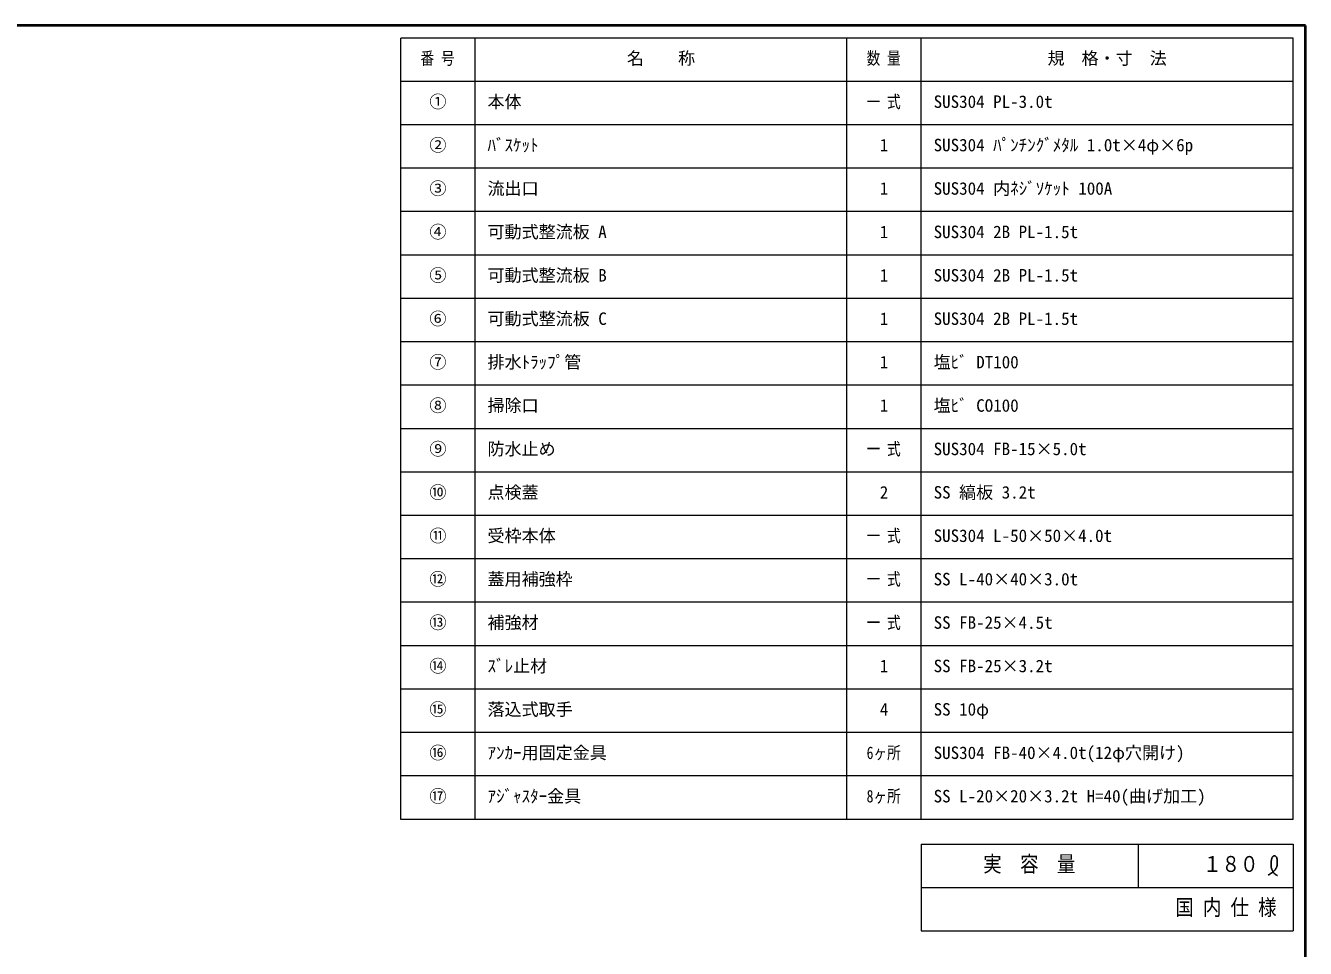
# Model space of a CAD drawing. Units: millimetres at full size, sheet at 1:15; details may follow other scales. Extents: x -3184 to 2891, y -2037 to 2178.
# Drawn here: x -207 to 2891, y -54 to 2178 of the extents above; entities that cross this region are included whole.
import ezdxf
from ezdxf.enums import TextEntityAlignment as Align

# ---------------------------------------------------------------- set-up
doc = ezdxf.new("R2010")
doc.units = ezdxf.units.MM
doc.header["$LTSCALE"] = 15
doc.layers.add('0-0', color=4, linetype='Continuous', lineweight=9)
doc.styles.add('ＭＳ ゴシック', font='')
doc.styles.get('ＭＳ ゴシック').set_extended_font_data('MS Gothic')

msp = doc.modelspace()

# ---------------------------------------------------------------- linework, layer by layer
at = {"layer": '0-0', "color": 1, "lineweight": 40}
for p, q in [((2890.8, 2177.87), (-3184.2, 2177.87)), ((2890.8, -2037.13), (2890.8, 2177.87))]:
    msp.add_line(p, q, dxfattribs=at)
at = {"layer": '0-0', "color": 3, "lineweight": 18}
for p, q in [((2860.8, 2147.87), (700.8, 2147.87)), ((880.8, 257.87), (880.8, 2147.87)), ((1780.8, 257.87), (1780.8, 2147.87)), ((1960.8, 257.87), (1960.8, 2147.87)), ((2860.8, 257.87), (2860.8, 2147.87)), ((2860.8, 2042.87), (700.8, 2042.87)), ((2860.8, 1937.87), (700.8, 1937.87)), ((2860.8, 1832.87), (700.8, 1832.87)), ((2860.8, 1727.87), (700.8, 1727.87)), ((2860.8, 1622.87), (700.8, 1622.87)), ((2860.8, 1517.87), (700.8, 1517.87)), ((2860.8, 1412.87), (700.8, 1412.87)), ((2860.8, 1307.87), (700.8, 1307.87)), ((2860.8, 1202.87), (700.8, 1202.87)), ((2860.8, 1097.87), (700.8, 1097.87)), ((2860.8, 992.87), (700.8, 992.87)), ((2860.8, 887.87), (700.8, 887.87)), ((2860.8, 782.87), (700.8, 782.87)), ((2860.8, 677.87), (700.8, 677.87)), ((2860.8, 572.87), (700.8, 572.87)), ((2860.8, 467.87), (700.8, 467.87)), ((2860.8, 362.87), (700.8, 362.87)), ((1960.8, 197.87), (2860.8, 197.87)), ((1960.8, 197.87), (1960.8, -12.13)), ((2485.8, 197.87), (2485.8, 92.87)), ((2860.8, 197.87), (2860.8, -12.13)), ((1960.8, 92.87), (2860.8, 92.87)), ((1960.8, -12.13), (2860.8, -12.13))]:
    msp.add_line(p, q, dxfattribs=at)
msp.add_lwpolyline([(2860.8, 257.87), (700.8, 257.87), (700.8, 2147.87)], dxfattribs=at)
at = {"layer": '0-0', "color": 5, "lineweight": 25}
for points in [[(2800.35, 122.86), (2801.58, 123.57), (2803.68, 124.79), (2805.76, 126.05), (2807.82, 127.35), (2809.83, 128.73), (2811.79, 130.19), (2812.89, 131.08), (2813.7, 131.78), (2815.06, 133.03), (2816.35, 134.36), (2817.54, 135.76), (2818.63, 137.23), (2819.59, 138.78), (2820.09, 139.72), (2820.44, 140.48), (2820.98, 141.83), (2821.42, 143.22), (2821.78, 144.63), (2822.06, 146.07), (2822.26, 147.51), (2822.35, 148.35), (2822.41, 149.22), (2822.48, 150.71), (2822.49, 152.2), (2822.47, 153.7), (2822.42, 155.2), (2822.37, 156.72), (2822.35, 157.6), (2822.32, 158.53), (2822.26, 160.14), (2822.13, 161.73), (2821.88, 163.29), (2821.46, 164.81), (2820.8, 166.25), (2820.29, 167.05), (2819.97, 167.48), (2819.34, 168.18), (2818.64, 168.8), (2817.88, 169.31)], [(2817.88, 169.31), (2817.08, 169.69), (2816.25, 169.9), (2815.77, 169.93), (2815.37, 169.91), (2814.68, 169.76), (2814.01, 169.49), (2813.36, 169.13), (2812.75, 168.69), (2812.17, 168.19), (2811.86, 167.88), (2811.43, 167.39), (2810.79, 166.5), (2810.25, 165.56), (2809.8, 164.58), (2809.43, 163.56), (2809.14, 162.52), (2808.99, 161.92), (2808.82, 161.15), (2808.59, 159.83), (2808.4, 158.5), (2808.26, 157.16), (2808.13, 155.82), (2808.02, 154.48), (2807.96, 153.69), (2807.88, 152.76), (2807.75, 151.15), (2807.64, 149.55), (2807.57, 147.94), (2807.57, 146.34), (2807.65, 144.75), (2807.75, 143.83), (2807.87, 143.03), (2808.14, 141.66), (2808.49, 140.31), (2808.91, 138.97), (2809.38, 137.65), (2809.9, 136.35), (2810.22, 135.61), (2810.46, 135.07)], [(2810.46, 135.07), (2810.89, 134.15), (2811.33, 133.25), (2811.8, 132.35), (2812.28, 131.46), (2812.79, 130.57), (2813.1, 130.06), (2813.46, 129.46), (2814.12, 128.44), (2814.83, 127.46), (2815.58, 126.53), (2816.4, 125.67), (2817.28, 124.9), (2817.83, 124.51), (2818.29, 124.21), (2819.14, 123.75), (2820.02, 123.36), (2820.93, 123.01), (2821.87, 122.7), (2822.82, 122.41), (2823.38, 122.24)]]:
    msp.add_lwpolyline(points, dxfattribs=at)

# ---------------------------------------------------------------- texts
at = {"layer": '0-0', "color": 7, "style": 'ＭＳ ゴシック'}
for s, height, width, p in [('番 号', 30.24, 0.8, (748.61, 2074.74)), ('数 量', 30.24, 0.8, (1828.61, 2074.74)), ('一 式', 30.24, 0.8, (1828.61, 1969.74)), ('一 式', 30.24, 0.8, (1828.61, 1129.74)), ('一 式', 30.24, 0.8, (1828.61, 919.74)), ('一 式', 30.24, 0.8, (1828.61, 814.74)), ('一 式', 30.24, 0.8, (1828.61, 709.74)), ('6ヶ所', 30.24, 0.8, (1828.61, 394.74)), ('8ヶ所', 30.24, 0.8, (1828.61, 289.74)), ('実\u3000容\u3000量', 38.49, 0.85, (2110.8, 119.12)), ('１８０', 38.49, 0.85, (2643.3, 119.12)), ('国 内 仕 様', 38.49, 0.85, (2575.8, 14.12))]:
    msp.add_text(s, height=height, dxfattribs=dict(at, width=width)).set_placement(p, align=Align.BOTTOM_LEFT)
for s, p in [('名\u3000\u3000称', (1248.3, 2074.74)), ('規\u3000格・寸\u3000法', (2266.42, 2074.74)), ('①', (770.17, 1969.74)), ('本体', (910.8, 1969.74)), ('SUS304 PL-3.0t', (1990.8, 1969.74)), ('②', (770.17, 1864.74)), ('ﾊﾞｽｹｯﾄ', (910.8, 1864.74)), ('1', (1860.49, 1864.74)), ('SUS304 ﾊﾟﾝﾁﾝｸﾞﾒﾀﾙ 1.0t×4φ×6p', (1990.8, 1864.74)), ('③', (770.17, 1759.74)), ('流出口', (910.8, 1759.74)), ('1', (1860.49, 1759.74)), ('SUS304 内ﾈｼﾞｿｹｯﾄ 100A', (1990.8, 1759.74)), ('④', (770.17, 1654.74)), ('可動式整流板 A', (910.8, 1654.74)), ('1', (1860.49, 1654.74)), ('SUS304 2B PL-1.5t', (1990.8, 1654.74)), ('⑤', (770.17, 1549.74)), ('可動式整流板 B', (910.8, 1549.74)), ('1', (1860.49, 1549.74)), ('SUS304 2B PL-1.5t', (1990.8, 1549.74)), ('⑥', (770.17, 1444.74)), ('可動式整流板 C', (910.8, 1444.74)), ('1', (1860.49, 1444.74)), ('SUS304 2B PL-1.5t', (1990.8, 1444.74)), ('⑦', (770.17, 1339.74)), ('排水ﾄﾗｯﾌﾟ管', (910.8, 1339.74)), ('1', (1860.49, 1339.74)), ('塩ﾋﾞ DT100', (1990.8, 1339.74)), ('⑧', (770.17, 1234.74)), ('掃除口', (910.8, 1234.74)), ('1', (1860.49, 1234.74)), ('塩ﾋﾞ CO100', (1990.8, 1234.74)), ('⑨', (770.17, 1129.74)), ('防水止め', (910.8, 1129.74)), ('SUS304 FB-15×5.0t', (1990.8, 1129.74)), ('⑩', (770.17, 1024.74)), ('点検蓋', (910.8, 1024.74)), ('2', (1860.49, 1024.74)), ('SS 縞板 3.2t', (1990.8, 1024.74)), ('⑪', (770.17, 919.74)), ('受枠本体', (910.8, 919.74)), ('SUS304 L-50×50×4.0t', (1990.8, 919.74)), ('⑫', (770.17, 814.74)), ('蓋用補強枠', (910.8, 814.74)), ('SS L-40×40×3.0t', (1990.8, 814.74)), ('⑬', (770.17, 709.74)), ('補強材', (910.8, 709.74)), ('SS FB-25×4.5t', (1990.8, 709.74)), ('⑭', (770.17, 604.74)), ('ｽﾞﾚ止材', (910.8, 604.74)), ('1', (1860.49, 604.74)), ('SS FB-25×3.2t', (1990.8, 604.74)), ('⑮', (770.17, 499.74)), ('落込式取手', (910.8, 499.74)), ('4', (1860.49, 499.74)), ('SS 10φ', (1990.8, 499.74)), ('⑯', (770.17, 394.74)), ('ｱﾝｶｰ用固定金具', (910.8, 394.74)), ('SUS304 FB-40×4.0t(12φ穴開け)', (1990.8, 394.74)), ('⑰', (770.17, 289.74)), ('ｱｼﾞｬｽﾀｰ金具', (910.8, 289.74)), ('SS L-20×20×3.2t H=40(曲げ加工)', (1990.8, 289.74))]:
    msp.add_text(s, height=30.24, dxfattribs=at).set_placement(p, align=Align.BOTTOM_LEFT)

doc.saveas('drawing.dxf')
